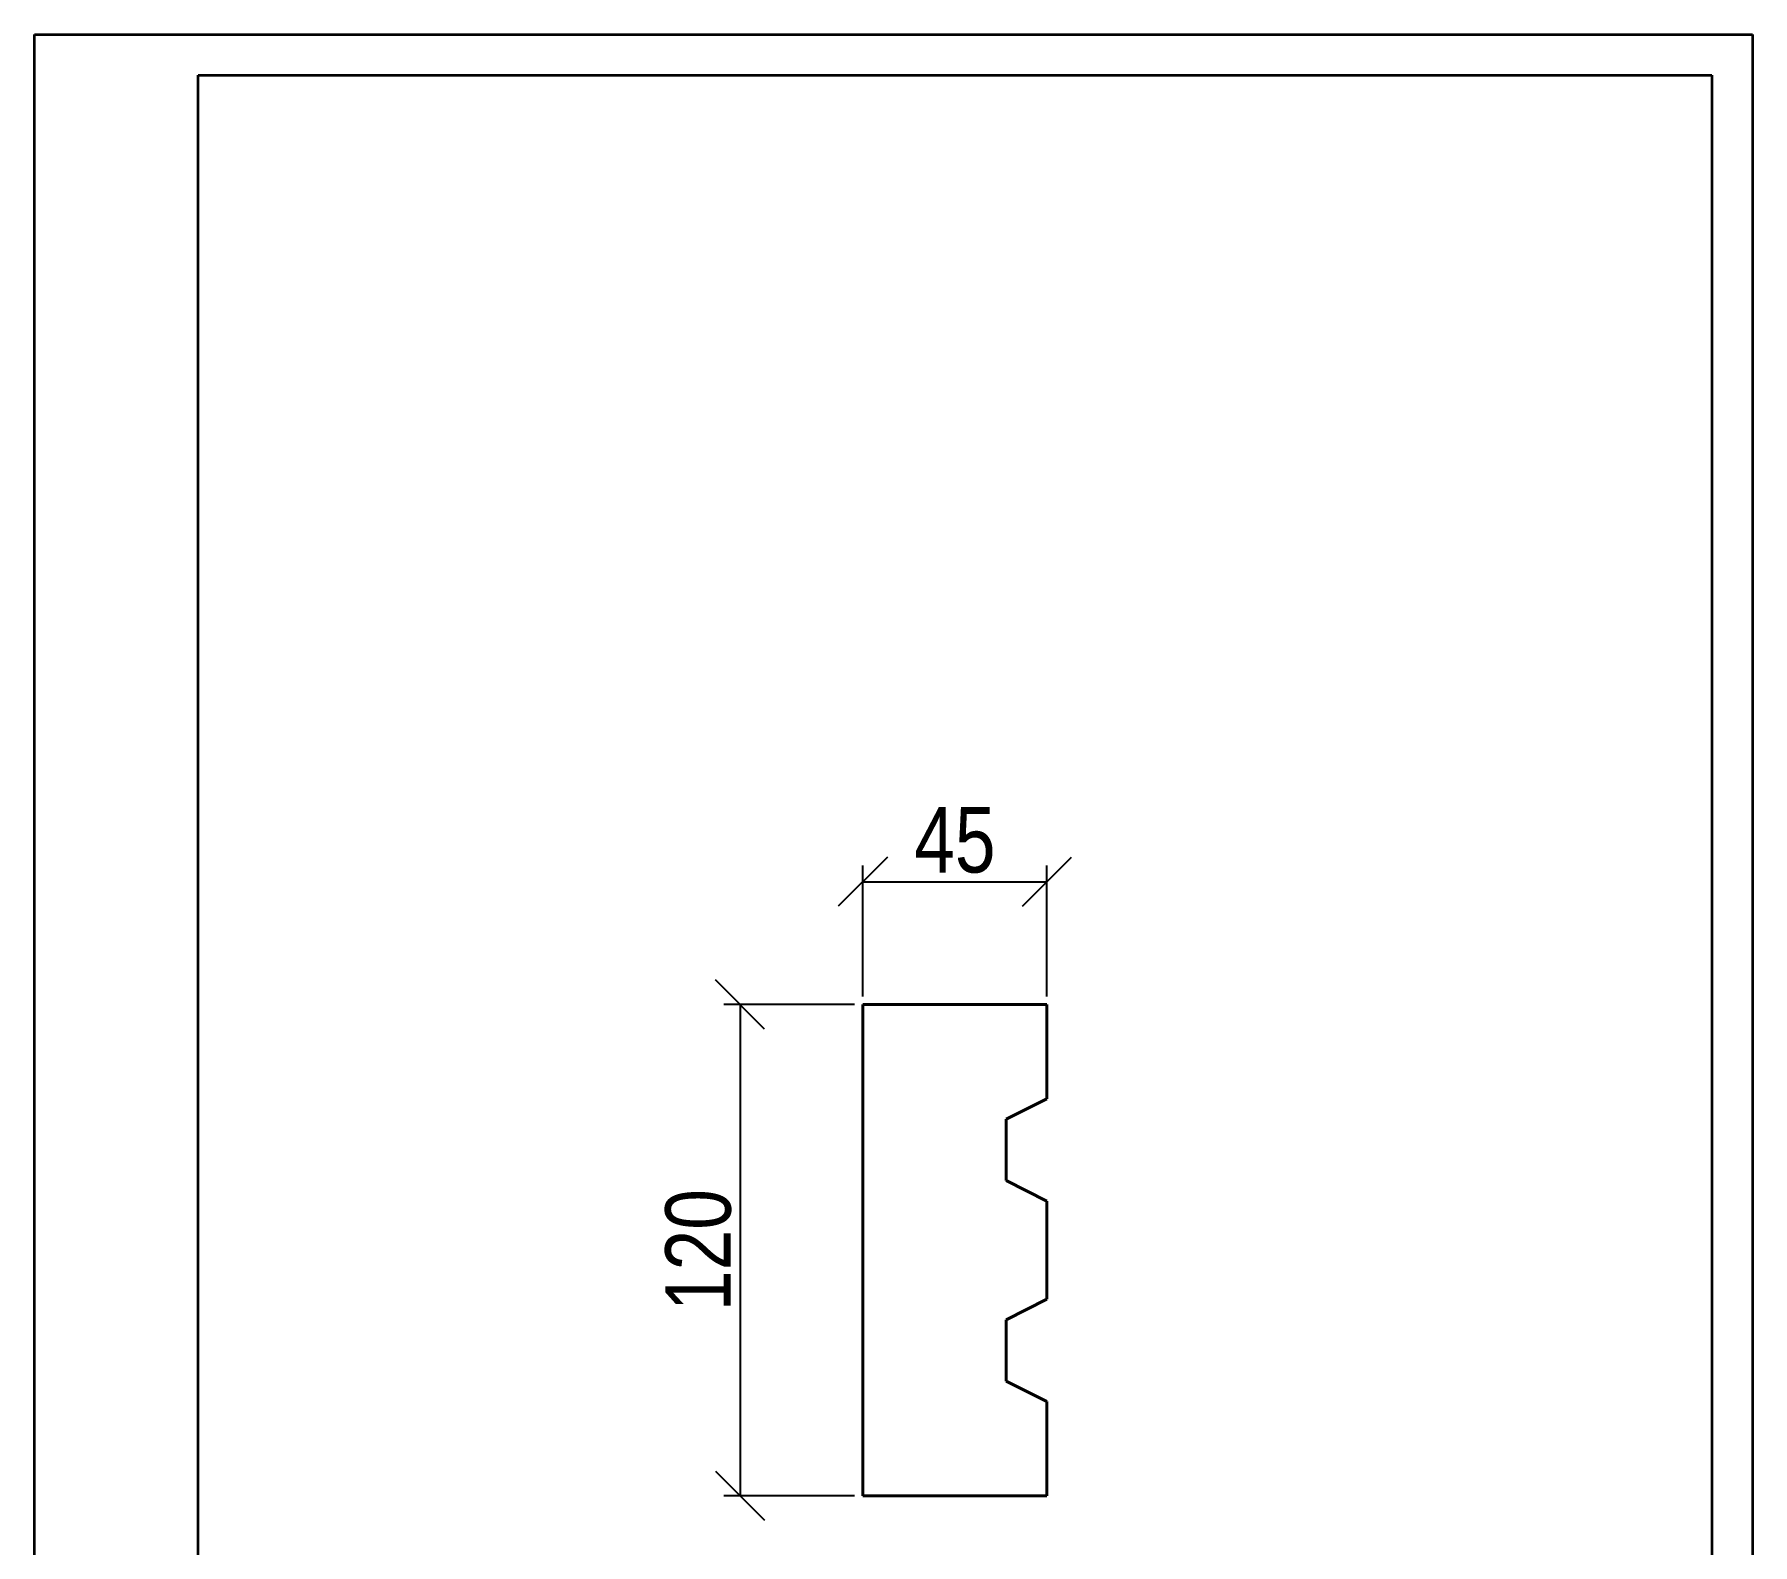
# Model space of a CAD drawing. Header units: millimetres. Extents: x 0 to 420, y 0 to 594.
# Drawn here: x 0 to 420, y 225.1 to 594 of the extents above; entities that cross this region are included whole.
import ezdxf

# ---------------------------------------------------------------- set-up
doc = ezdxf.new("R2010")
doc.units = ezdxf.units.MM
doc.layers.get('0').update_dxf_attribs({"lineweight": 35})
doc.layers.add('архио', color=252, linetype='Continuous', lineweight=40)
doc.layers.add('Размеры', color=5, linetype='Continuous', lineweight=9)
doc.styles.add('Размер', font='ARIAL.TTF', dxfattribs={"width": 0.8})
doc.dimstyles.new('M 1-1_h16_(M 1-4)', dxfattribs={"dimtxt": 16, "dimasz": 12, "dimexe": 4, "dimexo": 2, "dimgap": 2, "dimtad": 1, "dimdec": 0, "dimtxsty": 'Размер', "dimblk": 'OBLIQUE', "dimcen": 2.5, "dimadec": 0, "dimazin": 0, "dimtfac": 1, "dimtdec": 0, "dimtmove": 0, "dimatfit": 3, "dimfxl": 0, "dimarcsym": 0})

# ---------------------------------------------------------------- blocks, each defined once
blk = doc.blocks.new('A$C49AA496E')
for p, q in [((-5.684341886080801e-14, -2.788019628496841e-07), (-5.684341886080801e-14, 296.999999721198)), ((-5.684341886080801e-14, 296.999999721198), (210, 296.999999721198)), ((210, 296.999999721198), (210, -2.788019628496841e-07)), ((20, 4.999999721198037), (20, 291.999999721198)), ((20, 291.999999721198), (205, 291.9999997211971)), ((205, 291.999999721198), (205, 4.999999721198037))]:
    blk.add_line(p, q)
blk = doc.blocks.new('_Oblique')
at = {"color": 0, "linetype": 'ByBlock', "lineweight": -2}
blk.add_line((-0.5, -0.5), (0.5, 0.5), dxfattribs=at)
blk = doc.blocks.new('*D13')
at = {"layer": 'Defpoints', "color": 0}
for p in [(247.4999999999985, 387.0000000000001), (202.4999999999985, 357.0000000000001), (247.4999999999985, 357.0000000000003)]:
    blk.add_point(p, dxfattribs=at)
at = {"layer": 'Размеры', "color": 0, "lineweight": -2}
for p, q in [((202.4999999999985, 359.0000000000001), (202.4999999999985, 391.0000000000001)), ((247.4999999999985, 359.0000000000003), (247.4999999999985, 391.0000000000001)), ((202.4999999999985, 387.0000000000001), (247.4999999999985, 387.0000000000001))]:
    blk.add_line(p, q, dxfattribs=at)
at = {"layer": 'Размеры', "color": 0, "lineweight": -2, "xscale": 12, "yscale": 12, "zscale": 12, "rotation": 180}
blk.add_blockref('_Oblique', (202.4999999999985, 387.0000000000001), dxfattribs=at)
at = {"layer": 'Размеры', "color": 0, "lineweight": -2, "xscale": 12, "yscale": 12, "zscale": 12}
blk.add_blockref('_Oblique', (247.4999999999985, 387.0000000000001), dxfattribs=at)
at = {"layer": 'Размеры', "color": 0, "insert": (224.9999999999985, 397.1364256480219), "char_height": 16, "attachment_point": 5, "style": 'Размер'}
blk.add_mtext('45', dxfattribs=at)
blk = doc.blocks.new('*D14')
at = {"layer": 'Defpoints', "color": 0}
for p in [(202.4999999999985, 357.0000000000001), (172.4999999999986, 237.0000000000001), (202.4999999999985, 237.0000000000001)]:
    blk.add_point(p, dxfattribs=at)
at = {"layer": 'Размеры', "color": 0, "lineweight": -2}
for p, q in [((200.4999999999985, 357.0000000000001), (168.4999999999986, 357.0000000000001)), ((172.4999999999986, 357.0000000000001), (172.4999999999986, 237.0000000000001)), ((200.4999999999985, 237.0000000000001), (168.4999999999986, 237.0000000000001))]:
    blk.add_line(p, q, dxfattribs=at)
at = {"layer": 'Размеры', "color": 0, "lineweight": -2, "xscale": 12, "yscale": 12, "zscale": 12}
for p, rotation in [((172.4999999999986, 357.0000000000001), 90), ((172.4999999999986, 237.0000000000001), 270)]:
    blk.add_blockref('_Oblique', p, dxfattribs=dict(at, rotation=rotation))
at = {"layer": 'Размеры', "color": 0, "insert": (162.3308321964515, 297.0000000000001), "char_height": 16, "attachment_point": 5, "rotation": 90, "style": 'Размер'}
blk.add_mtext('120', dxfattribs=at)

msp = doc.modelspace()

# ---------------------------------------------------------------- linework, layer by layer
at = {"layer": 'архио'}
for p, q in [((202.4999999999985, 357.0000000000001), (247.4999999999985, 357.0000000000001)), ((202.4999999999985, 237.0000000000001), (202.4999999999985, 357.0000000000001)), ((247.4999999999985, 357.0000000000001), (247.4999999999985, 334.0000000000001)), ((237.4999999999985, 329.0000000000001), (247.4999999999985, 334.0000000000001)), ((237.4999999999985, 314.0000000000001), (237.4999999999985, 329.0000000000001)), ((237.4999999999985, 314.0000000000001), (247.4999999999985, 309.0000000000001)), ((247.4999999999985, 309.0000000000001), (247.4999999999985, 285.0000000000001)), ((247.4999999999985, 309.0000000000003), (247.4999999999985, 285.0000000000003)), ((237.4999999999985, 280.0000000000001), (247.4999999999985, 285.0000000000001)), ((237.4999999999985, 265.0000000000001), (237.4999999999985, 280.0000000000001)), ((237.4999999999985, 265.0000000000001), (247.4999999999985, 260.0000000000001)), ((247.4999999999985, 237.0000000000001), (247.4999999999985, 260.0000000000001)), ((202.4999999999985, 237.0000000000001), (247.4999999999985, 237.0000000000001))]:
    msp.add_line(p, q, dxfattribs=at)

# ---------------------------------------------------------------- block references
at = {"xscale": 2, "yscale": 2, "zscale": 2}
msp.add_blockref('A$C49AA496E', (1.13686837721616e-13, 5.576039256993681e-07), dxfattribs=at)

# ---------------------------------------------------------------- dimensions: what is measured, and where the dimension line sits
at = {"layer": 'Размеры'}
dim = msp.add_linear_dim(base=(247.4999999999985, 387.0000000000001), p1=(202.4999999999985, 357.0000000000001), p2=(247.4999999999985, 357.0000000000003), dimstyle='M 1-1_h16_(M 1-4)', dxfattribs=at)
dim.commit()
dim.dimension.update_dxf_attribs({"geometry": '*D13', "text_midpoint": (224.9999999999985, 387.0000000000001), "dimtype": 160})
dim = msp.add_linear_dim(base=(172.4999999999986, 237.0000000000001), p1=(202.4999999999985, 357.0000000000001), p2=(202.4999999999985, 237.0000000000001), angle=90, dimstyle='M 1-1_h16_(M 1-4)', dxfattribs=at)
dim.commit()
dim.dimension.update_dxf_attribs({"geometry": '*D14', "text_midpoint": (172.4999999999985, 297.0000000000001), "dimtype": 160})

doc.saveas('drawing.dxf')
